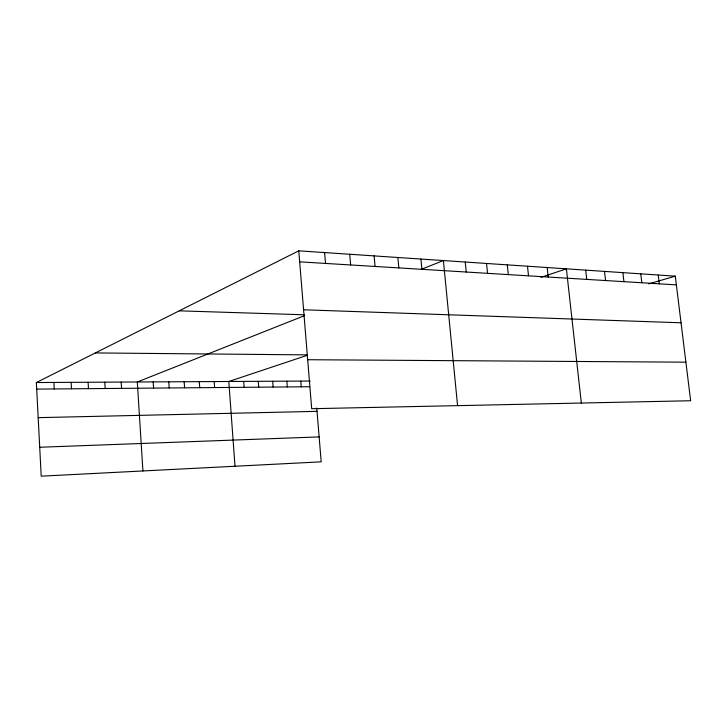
<?xml version="1.0" encoding="UTF-8"?>
<svg xmlns="http://www.w3.org/2000/svg" width="727" height="727" viewBox="0 0 727 727"><rect width="100%" height="100%" fill="white"/><g stroke="black" fill="none" stroke-linecap="round" stroke-linejoin="round"><path stroke-width="1.09" d="M316.754 407.992L321.198 461.836L41.212 476.167L36.35 382.538L298.77 250.833L675.292 276.16L690.65 400.741L311.692 408.71L298.77 250.833M304.577 315.627L137.312 381.984L142.919 470.96M421.333 269.308L443.388 260.566L457.574 405.639M307.503 355.23L228.814 381.484L235.003 466.243M540.915 277.341L566.397 268.836L581.336 403.04M648.729 283.884L675.292 276.16M39.712 447.25L319.144 436.909M38.177 417.652L317.036 411.355M36.695 389.109L309.72 386.746M36.35 382.538L310.311 381.039M307.685 359.72L685.897 362.182M95.337 352.931L307.43 354.885M179.233 310.829L304.295 314.791M303.595 309.784L681.035 322.788M299.669 261.847L676.364 284.875M658.235 275.015L659.307 283.83M640.769 273.834L641.832 282.767M622.866 272.634L623.92 281.667M604.51 271.398L605.573 280.549M585.698 270.135L586.753 279.395M547.186 267.545L548.231 277.042M527.493 266.218L528.52 275.833M507.282 264.855L508.3 274.597M486.545 263.465L487.553 273.334M465.253 262.029L466.252 272.034M420.924 259.048L421.905 269.317M397.851 257.503L398.814 267.909M374.123 255.904L375.068 266.455M349.714 254.259L350.65 264.964M324.615 252.578L325.532 263.428M300.805 381.093L301.26 386.819M286.856 381.166L287.31 386.937M272.689 381.248L273.134 387.064M258.294 381.321L258.739 387.182M243.672 381.402L244.118 387.309M214.165 381.566L214.592 387.564M199.28 381.648L199.707 387.7M184.158 381.73L184.576 387.827M168.8 381.811L169.209 387.964M153.179 381.893L153.588 388.1M121.182 382.075L121.563 388.372M104.779 382.166L105.161 388.518M88.103 382.257L88.476 388.663M71.146 382.347L71.51 388.809M53.898 382.438L54.243 388.954"/></g></svg>
